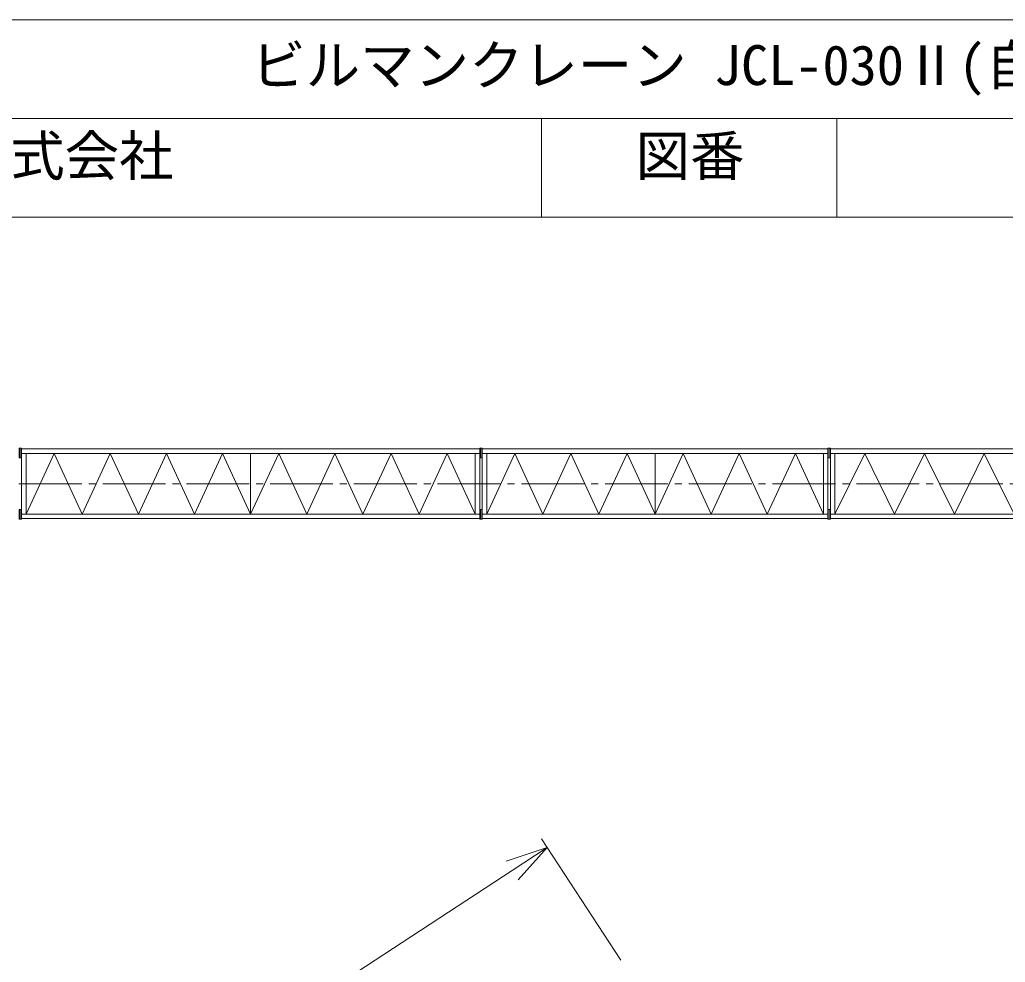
# Model space of a CAD drawing. Units: millimetres, scale not verified. Extents: x -27556 to 27590, y -36412 to 39687.
# Drawn here: x -7895 to 6229, y 26178 to 39687 of the extents above; entities that cross this region are included whole.
import ezdxf
from ezdxf.enums import TextEntityAlignment as Align

# ---------------------------------------------------------------- set-up
doc = ezdxf.new("R2010")
doc.units = ezdxf.units.MM
doc.header["$LTSCALE"] = 100
doc.linetypes.add('CHAIN2', pattern=[12, 9, -1, 1, -1])
for name, color, linetype, lineweight in [('0-0_0', 7, 'Continuous', 18), ('0-3_05 寸法', 7, 'Continuous', 18), ('0-4_10 当社外形線', 7, 'Continuous', 18), ('0-5_12 当社中心線', 7, 'CHAIN2', 18)]:
    doc.layers.add(name, color=color, linetype=linetype, lineweight=lineweight)
doc.styles.add('ＭＳ ゴシック', font='')
doc.styles.get('ＭＳ ゴシック').set_extended_font_data('MS Gothic')

msp = doc.modelspace()

# ---------------------------------------------------------------- linework, layer by layer
at = {"layer": '0-0_0'}
for p, q in [((-16361.7, 38272.1), (13930.9, 38272.1)), ((-418.7, 38272.1), (-418.7, 36857)), ((3814.3, 38272.1), (3814.3, 36857))]:
    msp.add_line(p, q, dxfattribs=at)
msp.add_lwpolyline([(-16361.7, 39687.2), (13930.9, 39687.2), (13930.9, 36857), (-16361.7, 36857)], close=True, dxfattribs=at)
at = {"layer": '0-3_05 寸法'}
for p, q in [((718.4, 26209.1), (-417.9, 27947.9)), ((-335.9, 27822.3), (-838.1, 27494.1)), ((-22192.4, 13538.6), (-838.1, 27494.1))]:
    msp.add_line(p, q, dxfattribs=at)
msp.add_lwpolyline([(-926.1, 27628.6), (-335.9, 27822.3), (-750.2, 27359.5)], dxfattribs=at)
at = {"layer": '0-4_10 当社外形線'}
for p, q in [((-7869.4, 33536.9), (-1301.9, 33536.9)), ((-1267.9, 33536.9), (3687.8, 33536.9)), ((-1301.9, 33471.9), (-7869.4, 33471.9)), ((-7869.4, 33406.9), (-7869.4, 32666.9)), ((-7804.4, 33471.9), (-7804.4, 32601.9)), ((-4585.7, 32601.9), (-4585.7, 33471.9)), ((-1366.9, 33471.9), (-1366.9, 32601.9)), ((-1301.9, 33406.9), (-1301.9, 32666.9)), ((3687.8, 33471.9), (-1267.9, 33471.9)), ((-1267.9, 33406.9), (-1267.9, 32666.9)), ((-1202.9, 33471.9), (-1202.9, 32601.9)), ((1210, 32601.9), (1210, 33471.9)), ((3622.8, 33471.9), (3622.8, 32601.9)), ((3687.8, 33406.9), (3687.8, 32666.9)), ((3721.8, 33406.9), (3721.8, 32666.9)), ((3786.8, 33471.9), (3786.8, 32601.9)), ((4214.8, 33471.9), (3786.8, 32601.9)), ((-1301.9, 32601.9), (-7869.4, 32601.9)), ((-7869.4, 32536.9), (-1301.9, 32536.9)), ((3687.8, 32601.9), (-1267.9, 32601.9)), ((-1267.9, 32536.9), (3687.8, 32536.9))]:
    msp.add_line(p, q, dxfattribs=at)
for points in [[(-7886.4, 33546.9), (-7886.4, 33406.9), (-7903.4, 33406.9), (-7903.4, 33546.9)], [(-7886.4, 33546.9), (-7886.4, 33406.9), (-7869.4, 33406.9), (-7869.4, 33546.9)], [(-1284.9, 33546.9), (-1284.9, 33406.9), (-1301.9, 33406.9), (-1301.9, 33546.9)], [(-1284.9, 33546.9), (-1284.9, 33406.9), (-1267.9, 33406.9), (-1267.9, 33546.9)], [(3704.8, 33546.9), (3704.8, 33406.9), (3687.8, 33406.9), (3687.8, 33546.9)], [(3704.8, 33546.9), (3704.8, 33406.9), (3721.8, 33406.9), (3721.8, 33546.9)], [(-7886.4, 32526.9), (-7886.4, 32666.9), (-7903.4, 32666.9), (-7903.4, 32526.9)], [(-7886.4, 32526.9), (-7886.4, 32666.9), (-7869.4, 32666.9), (-7869.4, 32526.9)], [(-1284.9, 32526.9), (-1284.9, 32666.9), (-1301.9, 32666.9), (-1301.9, 32526.9)], [(-1284.9, 32526.9), (-1284.9, 32666.9), (-1267.9, 32666.9), (-1267.9, 32526.9)], [(3704.8, 32526.9), (3704.8, 32666.9), (3687.8, 32666.9), (3687.8, 32526.9)], [(3704.8, 32526.9), (3704.8, 32666.9), (3721.8, 32666.9), (3721.8, 32526.9)]]:
    msp.add_lwpolyline(points, close=True, dxfattribs=at)
for points in [[(3721.8, 33471.9), (10982, 33471.9), (10982, 33536.9), (3721.8, 33536.9)], [(-1366.9, 32601.9), (-1769.2, 33471.9), (-2171.6, 32601.9), (-2573.9, 33471.9), (-2976.3, 32601.9), (-3378.6, 33471.9), (-3781, 32601.9), (-4183.3, 33471.9), (-4585.7, 32601.9), (-4988, 33471.9), (-5390.3, 32601.9), (-5792.7, 33471.9), (-6195, 32601.9), (-6597.4, 33471.9), (-6999.7, 32601.9), (-7402.1, 33471.9), (-7804.4, 32601.9)], [(3622.8, 32601.9), (3220.7, 33471.9), (2818.5, 32601.9), (2416.4, 33471.9), (2014.2, 32601.9), (1612.1, 33471.9), (1210, 32601.9), (807.8, 33471.9), (405.7, 32601.9), (3.5, 33471.9), (-398.6, 32601.9), (-800.8, 33471.9), (-1202.9, 32601.9)], [(10207, 33471.9), (9778.9, 32601.9), (9350.9, 33471.9), (8922.9, 32601.9), (8494.9, 33471.9), (8066.9, 32601.9), (7638.9, 33471.9), (7210.9, 32601.9), (6782.9, 33471.9), (6354.9, 32601.9), (5926.9, 33471.9), (5498.9, 32601.9), (5070.8, 33471.9), (4642.8, 32601.9), (4214.8, 33471.9)], [(3721.8, 32601.9), (10982, 32601.9), (10982, 32536.9), (3721.8, 32536.9)]]:
    msp.add_lwpolyline(points, dxfattribs=at)
at = {"layer": '0-5_12 当社中心線'}
msp.add_line((-23505.5, 33036.9), (11375.4, 33036.9), dxfattribs=at)

# ---------------------------------------------------------------- texts
at = {"layer": '0-0_0', "style": 'ＭＳ ゴシック'}
for s, p in [('図面名称   \u3000\u3000\u3000\u3000\u3000\u3000\u3000\u3000ビルマンクレーン JCL-030Ⅱ(自立31.5m)', (-15101.7, 38579.2)), ('\u3000\u3000竹本機械工業株式会社      \u3000\u3000\u3000\u3000\u3000 図番     \u3000\u3000\u3000\u3000TZK0029', (-15049.7, 37279.2))]:
    msp.add_text(s, height=571.8, dxfattribs=at).set_placement(p, align=Align.BOTTOM_LEFT)

doc.saveas('drawing.dxf')
